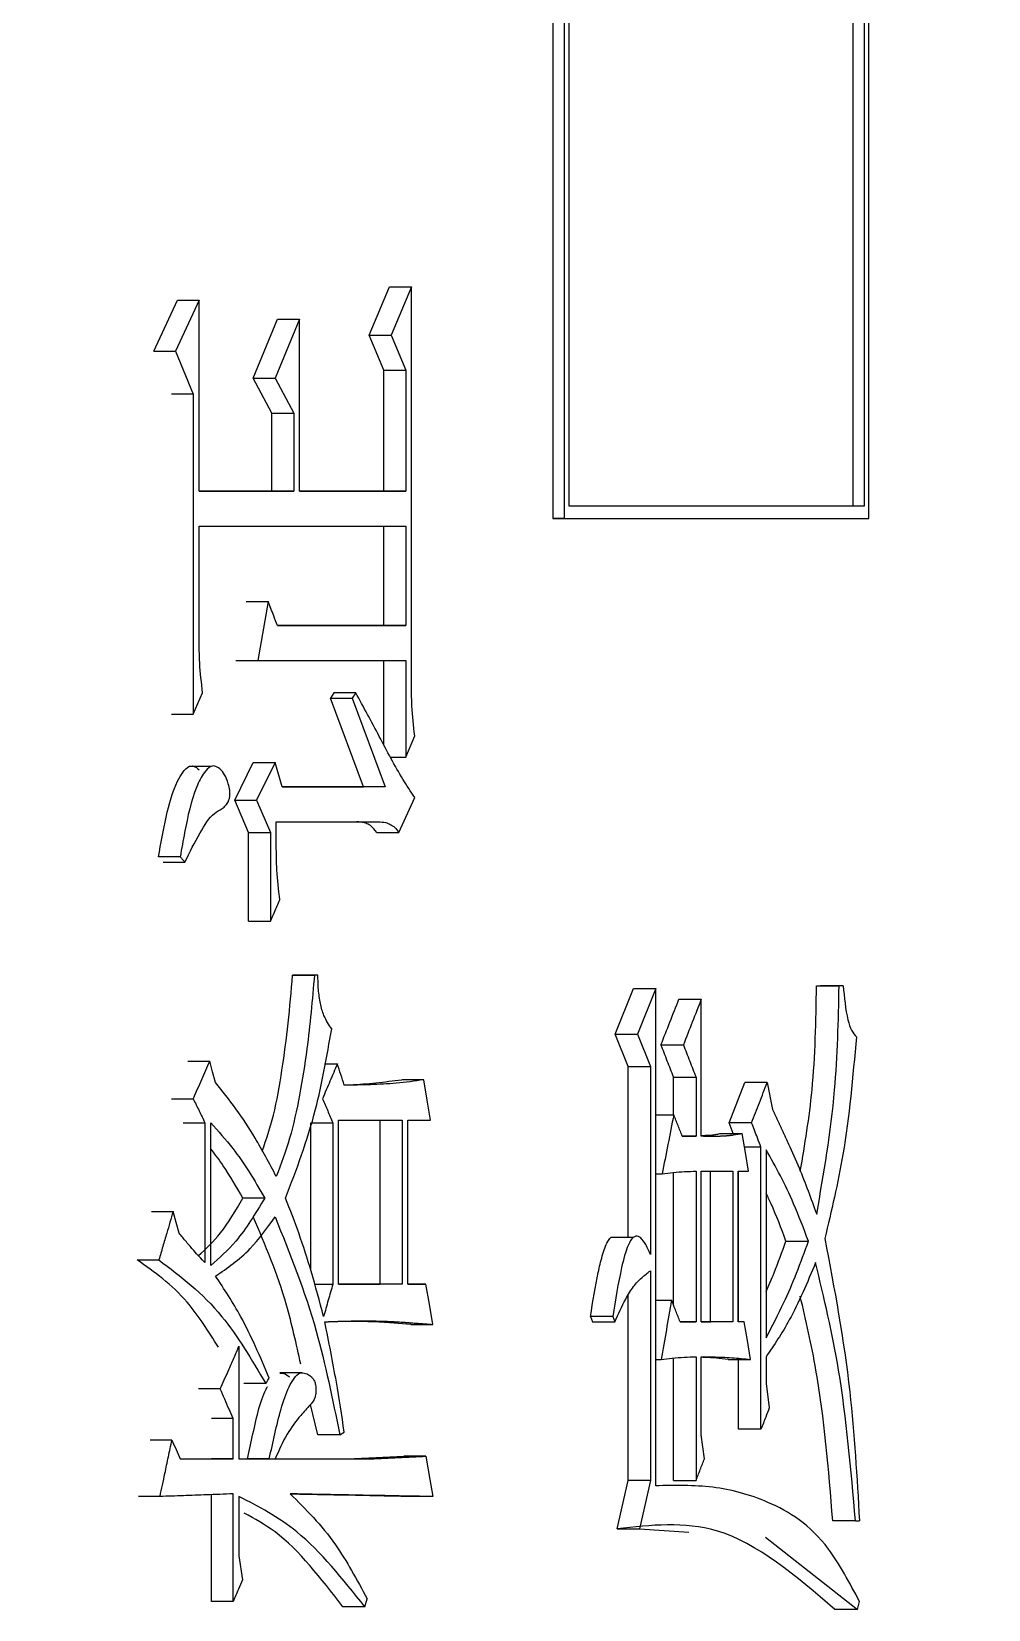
# Model space of a CAD drawing. Header units: millimetres. Extents: x 1852 to 4288, y 681 to 2404.
# Drawn here: x 2969.37 to 2973.22, y 955.82 to 962.17 of the extents above; entities that cross this region are included whole.
import ezdxf

# ---------------------------------------------------------------- set-up
doc = ezdxf.new("R2010")
doc.units = ezdxf.units.MM

msp = doc.modelspace()

# ---------------------------------------------------------------- linework, layer by layer
at = {"color": 7, "linetype": 'Continuous', "lineweight": 25}
for p, q in [((2972.7215, 971.8633), (2972.7213, 960.2593)), ((2972.74, 960.2093), (2972.7402, 971.872)), ((2972.676, 971.8422), (2972.6758, 960.2593)), ((2971.4694, 971.2958), (2971.4693, 960.2093)), ((2971.5143, 971.3146), (2971.5142, 960.2093)), ((2971.5344, 960.2593), (2971.5345, 971.3231)), ((2970.7292, 960.9472), (2970.811, 961.1419)), ((2970.811, 961.1419), (2970.8996, 961.1419)), ((2970.8996, 961.1419), (2970.8177, 960.9472)), ((2970.8996, 959.5517), (2970.8996, 961.1419)), ((2969.8631, 960.8822), (2969.9581, 961.0878)), ((2970.0456, 961.0878), (2969.9505, 960.8822)), ((2970.0456, 960.3197), (2970.0456, 961.0878)), ((2970.2636, 960.7741), (2970.3613, 961.0121)), ((2970.4493, 961.0121), (2970.3515, 960.7741)), ((2970.4493, 960.3197), (2970.4493, 961.0121)), ((2970.7292, 960.9472), (2970.8177, 960.9472)), ((2970.7883, 960.8065), (2970.7292, 960.9472)), ((2970.8177, 960.9472), (2970.8769, 960.8065)), ((2969.8631, 960.8822), (2969.9505, 960.8822)), ((2969.9505, 960.8822), (2970.0218, 960.7092)), ((2970.2636, 960.7741), (2970.3515, 960.7741)), ((2970.3381, 960.6334), (2970.2636, 960.7741)), ((2970.3515, 960.7741), (2970.4261, 960.6334)), ((2970.7883, 960.3198), (2970.7883, 960.8065)), ((2970.8769, 960.8065), (2970.8769, 960.3198)), ((2970.0218, 960.7092), (2969.9344, 960.7092)), ((2970.0218, 960.7092), (2970.0218, 959.4219)), ((2970.3381, 960.6334), (2970.4261, 960.6334)), ((2970.3381, 960.3197), (2970.3381, 960.6334)), ((2970.4261, 960.6334), (2970.4261, 960.3197)), ((2970.4261, 960.3197), (2970.0456, 960.3197)), ((2970.0456, 960.3197), (2970.3381, 960.3197)), ((2970.3381, 960.3197), (2970.4261, 960.3197)), ((2970.8769, 960.3198), (2970.4493, 960.3197)), ((2970.4493, 960.3198), (2970.7883, 960.3198)), ((2970.7883, 960.3198), (2970.8769, 960.3198)), ((2972.7213, 960.2593), (2972.6758, 960.2593)), ((2970.0456, 960.1791), (2970.8769, 960.1791)), ((2970.0456, 959.7248), (2970.0456, 960.1791)), ((2970.7883, 959.7789), (2970.7883, 960.1791)), ((2970.8769, 960.1791), (2970.8768, 959.7789)), ((2971.4693, 960.2093), (2972.6939, 960.2093)), ((2971.5142, 960.2093), (2971.4693, 960.2093)), ((2972.6939, 960.2093), (2972.74, 960.2093)), ((2970.2356, 959.8762), (2970.3234, 959.8762)), ((2970.3234, 959.8762), (2970.2813, 959.6383)), ((2970.8768, 959.7789), (2970.3608, 959.7789)), ((2970.3608, 959.7789), (2970.7883, 959.7789)), ((2970.7883, 959.7789), (2970.8768, 959.7789)), ((2970.1935, 959.6383), (2970.2813, 959.6383)), ((2970.2813, 959.6383), (2970.8768, 959.6383)), ((2970.7883, 959.3006), (2970.7883, 959.6383)), ((2970.8768, 959.6383), (2970.8768, 959.2488)), ((2970.0218, 959.4219), (2970.0598, 959.5084)), ((2970.5875, 959.5085), (2970.5737, 959.4868)), ((2970.5737, 959.4868), (2970.662, 959.4868)), ((2970.7064, 959.1299), (2970.5737, 959.4868)), ((2970.6758, 959.5085), (2970.5875, 959.5085)), ((2970.6758, 959.5085), (2970.662, 959.4868)), ((2970.662, 959.4868), (2970.7948, 959.1299)), ((2969.9344, 959.4219), (2970.0218, 959.4219)), ((2970.8768, 959.2488), (2970.9132, 959.3354)), ((2970.1888, 959.0758), (2970.2636, 959.2272)), ((2970.2636, 959.2272), (2970.3515, 959.2272)), ((2970.3515, 959.2272), (2970.2766, 959.0758)), ((2970.3795, 959.1298), (2970.3515, 959.2272)), ((2970.8168, 959.2488), (2970.8768, 959.2488)), ((2970.0937, 959.2114), (2970.0056, 959.2114)), ((2970.7948, 959.1299), (2970.3795, 959.1298)), ((2970.3795, 959.1298), (2970.7064, 959.1299)), ((2970.7948, 959.1299), (2970.7064, 959.1299)), ((2970.1888, 959.0758), (2970.2766, 959.0758)), ((2970.2449, 958.9459), (2970.1888, 959.0758)), ((2970.2766, 959.0758), (2970.3328, 958.9459)), ((2970.8495, 958.946), (2970.9132, 959.0866)), ((2970.3561, 958.9892), (2970.7674, 958.9892)), ((2970.3561, 958.8919), (2970.3561, 958.9892)), ((2970.679, 958.9892), (2970.7674, 958.9892)), ((2970.2449, 958.9459), (2970.3328, 958.9459)), ((2970.2449, 958.589), (2970.2449, 958.9459)), ((2970.3328, 958.9459), (2970.3328, 958.589)), ((2969.9695, 958.8486), (2969.8822, 958.8486)), ((2969.9011, 958.827), (2969.9886, 958.827)), ((2970.2449, 958.589), (2970.3328, 958.589)), ((2970.4216, 958.3726), (2970.5097, 958.3726)), ((2970.5235, 958.3726), (2970.4354, 958.3726)), ((2970.5235, 958.3726), (2970.5097, 958.3726)), ((2971.7198, 958.1347), (2971.7928, 958.3186)), ((2971.7928, 958.3186), (2971.8827, 958.3186)), ((2971.8827, 958.3186), (2971.8095, 958.1347)), ((2971.8826, 956.3173), (2971.8827, 958.3186)), ((2972.0662, 957.7236), (2972.0662, 958.2753)), ((2972.5299, 958.3294), (2972.6208, 958.3294)), ((2972.6371, 958.3294), (2972.5463, 958.3294)), ((2972.6371, 958.3294), (2972.6208, 958.3294)), ((2971.7198, 958.1347), (2971.8095, 958.1347)), ((2971.7713, 958.0049), (2971.7198, 958.1347)), ((2971.8095, 958.1347), (2971.8612, 958.0049)), ((2971.9039, 958.0914), (2971.9939, 958.0914)), ((2970.0006, 958.0265), (2970.0882, 958.0265)), ((2970.5508, 958.0157), (2970.6021, 958.0157)), ((2971.7713, 958.0049), (2971.8612, 958.0049)), ((2971.7713, 957.316), (2971.7713, 958.0049)), ((2971.8612, 958.0049), (2971.8612, 957.2477)), ((2971.9549, 957.9616), (2972.045, 957.9616)), ((2971.9549, 957.8102), (2971.9549, 957.9616)), ((2972.045, 957.9616), (2972.045, 957.7236)), ((2970.9494, 957.9508), (2970.8608, 957.9508)), ((2972.1783, 957.7777), (2972.2409, 957.94)), ((2972.3314, 957.94), (2972.2409, 957.94)), ((2972.3314, 957.94), (2972.3522, 957.8318)), ((2969.9344, 957.875), (2970.0218, 957.875)), ((2970.0692, 957.7777), (2970.0692, 957.2152)), ((2970.0929, 957.2044), (2970.0929, 957.7777)), ((2970.4954, 957.183), (2970.4955, 957.7777)), ((2970.5836, 957.7777), (2970.5836, 957.1286)), ((2970.6067, 957.1286), (2970.6067, 957.7885)), ((2970.6067, 957.7885), (2970.8632, 957.7885)), ((2970.7746, 957.1286), (2970.7746, 957.7885)), ((2970.8632, 957.7885), (2970.8632, 957.1286)), ((2970.8859, 957.1286), (2970.8859, 957.7885)), ((2970.8859, 957.7885), (2970.9766, 957.7885)), ((2971.8827, 957.8102), (2971.9555, 957.8102)), ((2972.195, 957.7344), (2972.1783, 957.7777)), ((2972.2687, 957.7777), (2972.1783, 957.7777)), ((2972.045, 957.7236), (2971.9896, 957.7236)), ((2971.9896, 957.7236), (2972.045, 957.7236)), ((2972.1406, 957.7344), (2972.2309, 957.7344)), ((2972.3063, 957.6804), (2972.2399, 957.6804)), ((2972.3063, 956.5445), (2972.3063, 957.6804)), ((2972.3272, 957.6695), (2972.3272, 956.9123)), ((2971.9549, 957.0436), (2971.9549, 957.5785)), ((2972.045, 957.583), (2972.045, 956.9772)), ((2972.0662, 956.9772), (2972.0662, 957.583)), ((2972.0662, 957.583), (2972.193, 957.583)), ((2972.1028, 956.9772), (2972.1028, 957.583)), ((2972.193, 957.583), (2972.193, 956.9772)), ((2972.2141, 957.583), (2972.2561, 957.583)), ((2972.2141, 956.9772), (2972.2141, 957.583)), ((2972.2159, 956.9772), (2972.2159, 957.583)), ((2971.8827, 957.5722), (2971.9084, 957.5722)), ((2969.8536, 957.4207), (2969.9409, 957.4207)), ((2971.7922, 957.316), (2971.7016, 957.316)), ((2972.4067, 957.3018), (2972.4974, 957.3018)), ((2969.7964, 957.226), (2969.8837, 957.226)), ((2971.8612, 957.1828), (2971.8612, 956.339)), ((2970.5107, 957.1286), (2970.5836, 957.1286)), ((2970.6067, 957.1286), (2970.7746, 957.1286)), ((2970.8632, 957.1286), (2970.6067, 957.1286)), ((2970.8632, 957.1286), (2970.7746, 957.1286)), ((2970.9585, 957.1286), (2970.8859, 957.1286)), ((2970.8859, 957.1286), (2970.9585, 957.1286)), ((2971.7713, 956.339), (2971.7713, 957.0837)), ((2971.8827, 957.0638), (2971.9469, 957.0638)), ((2970.8969, 956.9664), (2970.8125, 956.9728)), ((2970.8969, 956.9664), (2970.9856, 956.9664)), ((2971.7101, 956.9989), (2971.6204, 956.9989)), ((2971.6204, 956.9989), (2971.6291, 956.9772)), ((2971.6291, 956.9772), (2971.7187, 956.9772)), ((2971.7101, 956.9989), (2971.7187, 956.9772)), ((2972.045, 956.9772), (2971.9811, 956.9772)), ((2971.9811, 956.9772), (2972.045, 956.9772)), ((2972.193, 956.9772), (2972.0662, 956.9772)), ((2972.0662, 956.9772), (2972.1028, 956.9772)), ((2972.193, 956.9772), (2972.1028, 956.9772)), ((2972.2393, 956.9772), (2972.2141, 956.9772)), ((2972.2393, 956.9772), (2972.2141, 956.9772)), ((2970.1204, 956.8798), (2970.1184, 956.8798)), ((2970.2061, 956.8798), (2970.2061, 956.4255)), ((2971.8827, 956.8258), (2971.9041, 956.8258)), ((2971.9549, 956.339), (2971.9549, 956.8317)), ((2972.045, 956.8366), (2972.045, 956.339)), ((2972.0662, 956.5229), (2972.0662, 956.8366)), ((2972.1741, 956.8258), (2972.2644, 956.8258)), ((2972.2159, 956.5445), (2972.2159, 956.8258)), ((2972.3272, 956.8367), (2972.3272, 956.7284)), ((2970.4591, 956.7719), (2970.3705, 956.7719)), ((2970.1307, 956.7068), (2970.0431, 956.7068)), ((2970.314, 956.7283), (2970.2262, 956.7283)), ((2972.3272, 956.7284), (2972.3397, 956.6311)), ((2970.523, 956.5228), (2970.4937, 956.6444)), ((2970.1826, 956.5878), (2970.0949, 956.5878)), ((2970.1826, 956.4255), (2970.1826, 956.5878)), ((2969.9362, 956.5012), (2969.8488, 956.5012)), ((2970.6113, 956.5229), (2970.523, 956.5229)), ((2970.6113, 956.5229), (2970.6297, 956.5337)), ((2972.3063, 956.5445), (2972.2159, 956.5445)), ((2970.9585, 956.4363), (2970.8698, 956.4363)), ((2969.9695, 956.4255), (2970.1826, 956.4255)), ((2969.9695, 956.4255), (2970.0949, 956.4255)), ((2970.1826, 956.4255), (2970.0949, 956.4255)), ((2970.2061, 956.4255), (2970.3281, 956.4255)), ((2970.2061, 956.4255), (2970.2402, 956.4255)), ((2970.3281, 956.4255), (2970.2402, 956.4255)), ((2970.3286, 956.4255), (2970.6424, 956.4255)), ((2970.3514, 956.4255), (2970.7308, 956.4255)), ((2970.6424, 956.4255), (2970.7308, 956.4255)), ((2971.7283, 956.1443), (2971.7713, 956.339)), ((2971.8612, 956.339), (2971.7713, 956.339)), ((2971.8612, 956.339), (2971.8181, 956.1443)), ((2969.8884, 956.2741), (2969.8012, 956.2741)), ((2970.0949, 955.8522), (2970.0949, 956.2816)), ((2970.1826, 955.8522), (2970.1826, 956.2849)), ((2970.2061, 956.274), (2970.2061, 956.0361)), ((2970.9856, 956.2741), (2970.8969, 956.2741)), ((2971.7283, 956.1443), (2971.8181, 956.1443)), ((2971.8181, 956.1443), (2972.0163, 956.131)), ((2972.6861, 956.1768), (2972.5952, 956.1768)), ((2972.6861, 956.1768), (2972.7024, 956.1768)), ((2972.3249, 956.1104), (2972.6942, 955.8198)), ((2970.2061, 956.0361), (2970.2202, 955.9387)), ((2970.7124, 955.8305), (2970.7216, 955.863)), ((2970.1826, 955.8522), (2970.0949, 955.8522)), ((2970.7124, 955.8305), (2970.6241, 955.8305)), ((2972.6942, 955.8198), (2972.6033, 955.8198)), ((2972.6942, 955.8198), (2972.7024, 955.8523))]:
    msp.add_line(p, q, dxfattribs=at)
at = {"color": 7, "linetype": 'Continuous', "lineweight": 25, "flags": 128}
for points in [[(2969.9581, 961.0878), (2970.0018, 961.0878), (2970.0456, 961.0878)], [(2970.3613, 961.0121), (2970.4053, 961.0121), (2970.4493, 961.0121)], [(2970.7883, 960.8065), (2970.8326, 960.8065), (2970.8769, 960.8065)], [(2970.761, 958.946), (2970.7834, 958.946), (2970.8057, 958.946), (2970.8495, 958.946)], [(2971.9761, 958.2753), (2972.0212, 958.2753), (2972.0662, 958.2753)], [(2970.1118, 957.9399), (2970.1, 957.9832), (2970.0882, 958.0265)], [(2970.9766, 957.7885), (2970.963, 957.8696), (2970.9494, 957.9508)], [(2969.9817, 957.7777), (2970.0255, 957.7777), (2970.0692, 957.7777)], [(2970.4955, 957.7777), (2970.5395, 957.7777), (2970.5836, 957.7777)], [(2972.2561, 957.583), (2972.2435, 957.6587), (2972.2309, 957.7344)], [(2970.3094, 957.4748), (2970.2864, 957.4748), (2970.2634, 957.4748), (2970.2215, 957.4748)], [(2969.9648, 957.3342), (2969.9529, 957.3774), (2969.9409, 957.4207)], [(2970.9856, 956.9664), (2970.972, 957.0475), (2970.9585, 957.1286)], [(2972.2644, 956.8258), (2972.2519, 956.9015), (2972.2393, 956.9772)], [(2970.314, 956.7283), (2970.3176, 956.7338), (2970.3228, 956.7419), (2970.3281, 956.75)], [(2972.0789, 956.4256), (2972.0726, 956.4742), (2972.0662, 956.5229)], [(2970.9585, 956.4363), (2970.9663, 956.3893), (2970.9742, 956.3423), (2970.9856, 956.2741)], [(2971.9549, 956.339), (2971.9776, 956.339), (2972.0004, 956.339), (2972.045, 956.339)]]:
    msp.add_lwpolyline(points, dxfattribs=at)
at = {"color": 7, "linetype": 'Continuous', "lineweight": 25}
for points, knots in [([(2902.5937, 956.9353), (2905.1541, 956.9602), (2908.7345, 956.995), (2914.0037, 957.2738), (2918.4681, 957.6091), (2923.7842, 958.1747), (2929.3532, 958.948), (2935.1666, 959.9581), (2941.1379, 961.2141), (2947.2139, 962.7248), (2953.3519, 964.4955), (2959.5171, 966.5297), (2965.6806, 968.8291), (2971.8175, 971.3944), (2977.9056, 974.2247), (2983.9251, 977.3185), (2989.8579, 980.6732), (2995.687, 984.2853), (3001.3967, 988.1509), (3006.9723, 992.265), (3012.3996, 996.6222), (3017.6652, 1001.2164), (3022.7566, 1006.041), (3027.6615, 1011.0886), (3032.3683, 1016.3516), (3036.8661, 1021.8215), (3041.1444, 1027.4898), (3045.193, 1033.347), (3049.0027, 1039.3836), (3052.5644, 1045.5895), (3055.8696, 1051.9541), (3058.9104, 1058.4667), (3061.6795, 1065.1159), (3064.1699, 1071.8903), (3066.3754, 1078.778), (3068.29, 1085.7668), (3069.9086, 1092.8444), (3071.2264, 1099.9981), (3072.2393, 1107.215), (3072.9437, 1114.4822), (3073.3366, 1121.7864), (3073.4155, 1129.1143), (3073.1785, 1136.4523), (3072.6243, 1143.787), (3071.7521, 1151.1047), (3070.5618, 1158.3917), (3069.0537, 1165.6344), (3067.2287, 1172.8189), (3065.0882, 1179.9318), (3062.6344, 1186.9593), (3059.8696, 1193.8879), (3056.7968, 1200.7042), (3053.4197, 1207.3949), (3049.7421, 1213.9467), (3045.7685, 1220.3467), (3041.5035, 1226.5821), (3036.9523, 1232.6401), (3032.1204, 1238.5085), (3027.0132, 1244.1749), (3021.6366, 1249.6274), (3016.1899, 1254.675), (3010.7165, 1259.3272), (3005.2583, 1263.5967), (2999.6334, 1267.6391), (2993.852, 1271.4475), (2987.9245, 1275.0156), (2981.862, 1278.3376), (2975.6762, 1281.4079), (2969.3796, 1284.2214), (2962.9859, 1286.7733), (2956.5108, 1289.0594), (2949.9731, 1291.0756), (2943.3982, 1292.8182), (2936.8253, 1294.283), (2930.3315, 1295.4646), (2924.042, 1296.3616), (2918.5183, 1296.9451), (2913.6354, 1297.3127), (2908.8113, 1297.5524), (2902.837, 1297.6695), (2897.3202, 1297.5592), (2892.051, 1297.2874), (2887.5865, 1296.95), (2882.2705, 1296.385), (2876.7015, 1295.6115), (2870.888, 1294.6016), (2864.9168, 1293.3455), (2858.8407, 1291.8348), (2852.7028, 1290.0641), (2846.5376, 1288.0299), (2840.374, 1285.7305), (2834.2372, 1283.1652), (2828.1491, 1280.3349), (2822.1295, 1277.2411), (2816.1968, 1273.8864), (2810.3677, 1270.2743), (2804.6579, 1266.4087), (2799.0824, 1262.2946), (2793.6551, 1257.9374), (2788.3894, 1253.3432), (2783.2981, 1248.5186), (2778.3932, 1243.471), (2773.6863, 1238.2081), (2769.1885, 1232.7381), (2764.9103, 1227.0699), (2760.8616, 1221.2126), (2757.052, 1215.176), (2753.4902, 1208.9702), (2750.1855, 1202.6054), (2747.1427, 1196.0934), (2744.3808, 1189.442), (2742.0437, 1183.1599), (2740.7652, 1179.0547), (2740.202, 1177.2463)], [0, 0, 0, 0, 0.0102074, 0.014274, 0.021037, 0.0280561, 0.0355867, 0.0434511, 0.0515783, 0.0599113, 0.0684099, 0.0770439, 0.085791, 0.0946336, 0.1035582, 0.112554, 0.1216124, 0.1307262, 0.1398897, 0.1490979, 0.1583469, 0.1676331, 0.1769537, 0.1863062, 0.1956884, 0.2050985, 0.2145348, 0.2239961, 0.233481, 0.2429885, 0.2525178, 0.262068, 0.2716385, 0.2812287, 0.2908382, 0.3004664, 0.3101132, 0.3197782, 0.3294613, 0.3391624, 0.3488814, 0.3586183, 0.3683733, 0.3781464, 0.387938, 0.3977483, 0.4075776, 0.4174265, 0.4272956, 0.4371854, 0.4470968, 0.4570307, 0.4669882, 0.4769704, 0.486979, 0.4970156, 0.5070822, 0.5171812, 0.5273154, 0.5374882, 0.5477037, 0.5569145, 0.5661226, 0.5753266, 0.5845258, 0.5937191, 0.6029052, 0.6120821, 0.6212471, 0.6303962, 0.6395236, 0.6486197, 0.6576679, 0.6666375, 0.6754633, 0.6839789, 0.6919633, 0.6976055, 0.7035012, 0.7112199, 0.7214273, 0.7254939, 0.7322569, 0.739276, 0.7468066, 0.754671, 0.7627982, 0.7711312, 0.7796298, 0.7882638, 0.7970109, 0.8058535, 0.8147781, 0.8237739, 0.8328323, 0.8419461, 0.8511096, 0.8603178, 0.8695668, 0.878853, 0.8881736, 0.8975261, 0.9069083, 0.9163184, 0.9257547, 0.935216, 0.9447009, 0.9542084, 0.9637377, 0.9732879, 0.9828584, 0.9924486, 1, 1, 1, 1]), ([(2972.7213, 960.2593), (2972.6025, 960.2593), (2972.3647, 960.2593), (2971.9702, 960.2593), (2971.6892, 960.2593), (2971.5344, 960.2593)], [0, 0, 0, 0, 0.309921, 0.619841, 1, 1, 1, 1]), ([(2972.6758, 960.2593), (2972.5801, 960.2593), (2972.3885, 960.2593), (2972.0118, 960.2593), (2971.7223, 960.2593), (2971.5344, 960.2593)], [0, 0, 0, 0, 0.259657, 0.519313, 1, 1, 1, 1]), ([(2971.5142, 960.2093), (2971.6407, 960.2093), (2971.8937, 960.2093), (2972.3041, 960.2093), (2972.5815, 960.2093), (2972.74, 960.2093)], [0, 0, 0, 0, 0.300081, 0.600162, 1, 1, 1, 1]), ([(2970.3608, 959.7789), (2970.3558, 959.7919), (2970.3471, 959.8146), (2970.3347, 959.847), (2970.3272, 959.8665), (2970.3234, 959.8762)], [0, 0, 0, 0, 0.400149, 0.700074, 1, 1, 1, 1]), ([(2970.0598, 959.5084), (2970.0551, 959.5482), (2970.0466, 959.6193), (2970.0459, 959.6925), (2970.0456, 959.7248)], [0, 0, 0, 0, 0.558835, 1, 1, 1, 1]), ([(2970.9132, 959.3354), (2970.9087, 959.3751), (2970.9006, 959.4463), (2970.8999, 959.5194), (2970.8996, 959.5517)], [0, 0, 0, 0, 0.558835, 1, 1, 1, 1]), ([(2970.9132, 959.0866), (2970.8972, 959.1106), (2970.8472, 959.1857), (2970.7708, 959.3338), (2970.7075, 959.4502), (2970.6758, 959.5085)], [0, 0, 0, 0, 0.190523, 0.595111, 1, 1, 1, 1]), ([(2969.8822, 958.8486), (2969.8917, 958.902), (2969.9108, 959.0094), (2969.9434, 959.1292), (2969.9793, 959.1898), (2970.0015, 959.2127), (2970.0253, 959.2155), (2970.0384, 959.2043), (2970.0457, 959.198)], [0, 0, 0, 0, 0.315119, 0.632838, 0.736213, 0.840182, 0.910106, 1, 1, 1, 1]), ([(2969.9886, 958.827), (2970.0083, 958.8668), (2970.0444, 958.9398), (2970.0946, 959.0197), (2970.1332, 959.0382), (2970.1524, 959.0534), (2970.1624, 959.0679), (2970.1679, 959.0827), (2970.17, 959.0982), (2970.1687, 959.1192), (2970.1623, 959.1481), (2970.1492, 959.1802), (2970.1297, 959.2033), (2970.1096, 959.2159), (2970.0874, 959.2112), (2970.0612, 959.1835), (2970.0199, 959.1023), (2969.9924, 958.9784), (2969.9753, 958.8813), (2969.9695, 958.8486)], [0, 0, 0, 0, 0.149443, 0.274042, 0.333076, 0.362754, 0.385188, 0.398021, 0.410985, 0.42602, 0.45239, 0.493257, 0.533496, 0.57286, 0.60517, 0.651682, 0.729284, 0.908686, 1, 1, 1, 1]), ([(2970.761, 958.946), (2970.7525, 958.9565), (2970.7384, 958.9738), (2970.7164, 958.9836), (2970.6978, 958.9883), (2970.6853, 958.9889), (2970.679, 958.9892)], [0, 0, 0, 0, 0.3429, 0.5628483, 0.7813893, 1, 1, 1, 1]), ([(2970.7674, 958.9892), (2970.7771, 958.9887), (2970.7931, 958.9877), (2970.815, 958.9794), (2970.8333, 958.9676), (2970.8441, 958.9532), (2970.8495, 958.946)], [0, 0, 0, 0, 0.337489, 0.556536, 0.776867, 1, 1, 1, 1]), ([(2969.9695, 958.8486), (2969.9727, 958.845), (2969.9791, 958.8378), (2969.9854, 958.8306), (2969.9886, 958.827)], [0, 0, 0, 0, 0.5, 1, 1, 1, 1]), ([(2970.3702, 958.6755), (2970.3655, 958.7153), (2970.3572, 958.7864), (2970.3565, 958.8596), (2970.3561, 958.8919)], [0, 0, 0, 0, 0.558839, 1, 1, 1, 1]), ([(2970.3328, 958.589), (2970.3381, 958.6013), (2970.347, 958.6219), (2970.3595, 958.6508), (2970.3666, 958.6673), (2970.3702, 958.6755)], [0, 0, 0, 0, 0.42835, 0.71417, 1, 1, 1, 1]), ([(2970.3, 957.6642), (2970.316, 957.7112), (2970.3501, 957.8113), (2970.3801, 957.99), (2970.4054, 958.1785), (2970.4162, 958.3079), (2970.4216, 958.3726)], [0, 0, 0, 0, 0.22676, 0.482834, 0.740928, 1, 1, 1, 1]), ([(2970.5097, 958.3726), (2970.5009, 958.2728), (2970.4864, 958.1086), (2970.4514, 957.8893), (2970.4129, 957.7123), (2970.3749, 957.6114), (2970.3561, 957.5614)], [0, 0, 0, 0, 0.3440816, 0.5653831, 0.7845838, 1, 1, 1, 1]), ([(2970.4354, 958.3726), (2970.4339, 958.3726), (2970.4313, 958.3726), (2970.4277, 958.3726), (2970.4246, 958.3726), (2970.4226, 958.3726), (2970.4216, 958.3726)], [0, 0, 0, 0, 0.34, 0.56, 0.78, 1, 1, 1, 1]), ([(2970.579, 958.1563), (2970.5678, 958.1725), (2970.5491, 958.1996), (2970.5327, 958.258), (2970.5246, 958.3139), (2970.5239, 958.353), (2970.5235, 958.3726)], [0, 0, 0, 0, 0.328373, 0.548346, 0.773134, 1, 1, 1, 1]), ([(2971.9039, 958.0914), (2971.9159, 958.1221), (2971.9401, 958.1834), (2971.9641, 958.2447), (2971.9761, 958.2753)], [0, 0, 0, 0, 0.499999, 1, 1, 1, 1]), ([(2972.0662, 958.2753), (2972.0542, 958.2447), (2972.0301, 958.1834), (2972.006, 958.1221), (2971.9939, 958.0914)], [0, 0, 0, 0, 0.5, 1, 1, 1, 1]), ([(2972.4646, 957.5829), (2972.4828, 957.6907), (2972.523, 957.9298), (2972.5275, 958.1877), (2972.5299, 958.3294)], [0, 0, 0, 0, 0.450697, 1, 1, 1, 1]), ([(2972.5299, 958.3294), (2972.533, 958.3294), (2972.5384, 958.3294), (2972.5439, 958.3294), (2972.5463, 958.3294)], [0, 0, 0, 0, 0.56, 1, 1, 1, 1]), ([(2972.5304, 957.41), (2972.559, 957.5743), (2972.6105, 957.8695), (2972.6176, 958.1881), (2972.6208, 958.3294)], [0, 0, 0, 0, 0.55643, 1, 1, 1, 1]), ([(2972.6371, 958.3294), (2972.6415, 958.2818), (2972.6476, 958.2161), (2972.6696, 958.147), (2972.6834, 958.1315), (2972.6902, 958.1239)], [0, 0, 0, 0, 0.571287, 0.789427, 1, 1, 1, 1]), ([(2970.3934, 957.4748), (2970.4373, 957.5898), (2970.5163, 957.7969), (2970.5597, 958.0456), (2970.579, 958.1563)], [0, 0, 0, 0, 0.554843, 1, 1, 1, 1]), ([(2971.9549, 957.9616), (2971.9464, 957.9832), (2971.9294, 958.0265), (2971.9124, 958.0698), (2971.9039, 958.0914)], [0, 0, 0, 0, 0.5000001, 1, 1, 1, 1]), ([(2971.9939, 958.0914), (2972.0024, 958.0698), (2972.0195, 958.0265), (2972.0365, 957.9832), (2972.045, 957.9616)], [0, 0, 0, 0, 0.500001, 1, 1, 1, 1]), ([(2972.6902, 958.1239), (2972.6758, 957.9627), (2972.6502, 957.6768), (2972.5897, 957.4232), (2972.5633, 957.3126)], [0, 0, 0, 0, 0.563683, 1, 1, 1, 1]), ([(2970.0882, 958.0265), (2970.0771, 958.0012), (2970.055, 957.9507), (2970.0329, 957.9003), (2970.0218, 957.875)], [0, 0, 0, 0, 0.499999, 1, 1, 1, 1]), ([(2970.6021, 958.0157), (2970.5921, 957.9922), (2970.5721, 957.9454), (2970.5521, 957.8985), (2970.5421, 957.875)], [0, 0, 0, 0, 0.499999, 1, 1, 1, 1]), ([(2970.6298, 957.9291), (2970.6251, 957.9435), (2970.6159, 957.9724), (2970.6067, 958.0012), (2970.6021, 958.0157)], [0, 0, 0, 0, 0.499999, 1, 1, 1, 1]), ([(2970.3561, 957.5614), (2970.3284, 957.6145), (2970.2773, 957.7125), (2970.1944, 957.8359), (2970.1394, 957.9052), (2970.1118, 957.9399)], [0, 0, 0, 0, 0.370244, 0.684379, 1, 1, 1, 1]), ([(2970.6292, 957.9308), (2970.6372, 957.9309), (2970.6801, 957.9315), (2970.7574, 957.9389), (2970.8263, 957.9468), (2970.8608, 957.9508)], [0, 0, 0, 0, 0.102506, 0.551171, 1, 1, 1, 1]), ([(2970.9494, 957.9508), (2970.9127, 957.9457), (2970.8415, 957.9359), (2970.7349, 957.9306), (2970.6648, 957.9296), (2970.6298, 957.9291)], [0, 0, 0, 0, 0.347124, 0.673492, 1, 1, 1, 1]), ([(2972.2687, 957.7777), (2972.2791, 957.8048), (2972.3001, 957.8588), (2972.3209, 957.9129), (2972.3314, 957.94)], [0, 0, 0, 0, 0.499999, 1, 1, 1, 1]), ([(2970.0218, 957.875), (2970.0297, 957.8588), (2970.0455, 957.8264), (2970.0613, 957.7939), (2970.0692, 957.7777)], [0, 0, 0, 0, 0.499999, 1, 1, 1, 1]), ([(2970.5421, 957.875), (2970.549, 957.8588), (2970.5629, 957.8264), (2970.5767, 957.7939), (2970.5836, 957.7777)], [0, 0, 0, 0, 0.499998, 1, 1, 1, 1]), ([(2972.3522, 957.8318), (2972.3541, 957.828), (2972.3568, 957.8222), (2972.3605, 957.8146), (2972.3632, 957.8088), (2972.366, 957.8031), (2972.3687, 957.7973), (2972.3714, 957.7916), (2972.3742, 957.7858), (2972.3769, 957.78), (2972.3796, 957.7743), (2972.3824, 957.7685), (2972.386, 957.7608), (2972.3896, 957.753), (2972.3933, 957.7453), (2972.396, 957.7395), (2972.3987, 957.7336), (2972.4014, 957.7278), (2972.4041, 957.722), (2972.4095, 957.7102), (2972.4282, 957.6689), (2972.4716, 957.5715), (2972.5073, 957.4733), (2972.5304, 957.41)], [0, 0, 0, 0, 0.028965, 0.043448, 0.057931, 0.072414, 0.086896, 0.101379, 0.115862, 0.130344, 0.144827, 0.15931, 0.173793, 0.202758, 0.217241, 0.231723, 0.246206, 0.260689, 0.275172, 0.289654, 0.347586, 0.579334, 1, 1, 1, 1]), ([(2970.0929, 957.7777), (2970.1226, 957.7443), (2970.1758, 957.6845), (2970.248, 957.5824), (2970.2889, 957.5108), (2970.3094, 957.4748)], [0, 0, 0, 0, 0.385333, 0.691671, 1, 1, 1, 1]), ([(2971.9555, 957.8102), (2971.9476, 957.7705), (2971.932, 957.6912), (2971.9163, 957.6118), (2971.9084, 957.5722)], [0, 0, 0, 0, 0.499999, 1, 1, 1, 1]), ([(2971.9896, 957.7236), (2971.9839, 957.738), (2971.9726, 957.7669), (2971.9612, 957.7957), (2971.9555, 957.8102)], [0, 0, 0, 0, 0.500001, 1, 1, 1, 1]), ([(2972.3063, 957.6804), (2972.3015, 957.6928), (2972.2928, 957.7153), (2972.2803, 957.7478), (2972.2725, 957.7677), (2972.2687, 957.7777)], [0, 0, 0, 0, 0.384576, 0.692287, 1, 1, 1, 1]), ([(2972.2309, 957.7344), (2972.2189, 957.732), (2972.204, 957.729), (2972.1874, 957.7269), (2972.1814, 957.7262), (2972.1769, 957.7258), (2972.1724, 957.7253), (2972.1679, 957.725), (2972.1618, 957.7245), (2972.1558, 957.7241), (2972.1498, 957.7238), (2972.1452, 957.7236), (2972.1407, 957.7234), (2972.1362, 957.7233), (2972.1316, 957.7232), (2972.1256, 957.7231), (2972.1196, 957.723), (2972.1135, 957.723), (2972.109, 957.723), (2972.1044, 957.723), (2972.0999, 957.7231), (2972.0954, 957.7231), (2972.0908, 957.7232), (2972.087, 957.7232), (2972.0832, 957.7233), (2972.0802, 957.7234), (2972.0772, 957.7234), (2972.0749, 957.7235), (2972.0726, 957.7235), (2972.0697, 957.7236), (2972.0676, 957.7236), (2972.0662, 957.7236)], [0, 0, 0, 0, 0.2197284, 0.2746588, 0.3021238, 0.3295888, 0.3570537, 0.3845187, 0.4119837, 0.4669139, 0.4943788, 0.5218438, 0.5493087, 0.5767736, 0.6042386, 0.6317035, 0.6866335, 0.7140984, 0.7415633, 0.7690282, 0.7964931, 0.8239581, 0.851423, 0.8788879, 0.8926203, 0.9200852, 0.9338177, 0.9475502, 0.9612826, 0.9750151, 1, 1, 1, 1]), ([(2972.0989, 957.7275), (2972.0985, 957.7274), (2972.0975, 957.7274), (2972.0843, 957.7263), (2972.0729, 957.7259), (2972.0662, 957.7257)], [0, 0, 0, 0, 0.206332, 0.536198, 1, 1, 1, 1]), ([(2972.0986, 957.7275), (2972.1007, 957.7277), (2972.104, 957.728), (2972.1126, 957.729), (2972.1246, 957.731), (2972.1352, 957.7333), (2972.1406, 957.7344)], [0, 0, 0, 0, 0.142884, 0.237961, 0.618302, 1, 1, 1, 1]), ([(2970.2215, 957.4748), (2970.1959, 957.52), (2970.1552, 957.5919), (2970.1098, 957.6509), (2970.0929, 957.6728)], [0, 0, 0, 0, 0.628454, 1, 1, 1, 1]), ([(2972.4974, 957.3018), (2972.4779, 957.3529), (2972.4425, 957.446), (2972.3848, 957.567), (2972.3464, 957.6353), (2972.3272, 957.6695)], [0, 0, 0, 0, 0.378477, 0.688442, 1, 1, 1, 1]), ([(2971.9084, 957.5722), (2971.9234, 957.5745), (2971.9537, 957.5791), (2971.9992, 957.582), (2972.0297, 957.5827), (2972.045, 957.583)], [0, 0, 0, 0, 0.328217, 0.664033, 1, 1, 1, 1]), ([(2970.0431, 957.2434), (2970.0734, 957.2714), (2970.1382, 957.3313), (2970.1926, 957.425), (2970.2215, 957.4748)], [0, 0, 0, 0, 0.467546, 1, 1, 1, 1]), ([(2970.3094, 957.4748), (2970.272, 957.413), (2970.2056, 957.3032), (2970.1271, 957.2344), (2970.0929, 957.2044)], [0, 0, 0, 0, 0.563444, 1, 1, 1, 1]), ([(2970.5467, 956.9988), (2970.5303, 957.0599), (2970.4997, 957.1738), (2970.4486, 957.333), (2970.4118, 957.4275), (2970.3934, 957.4748)], [0, 0, 0, 0, 0.365229, 0.681783, 1, 1, 1, 1]), ([(2972.4067, 957.3018), (2972.3876, 957.3536), (2972.3625, 957.4212), (2972.3339, 957.4805), (2972.3272, 957.4944)], [0, 0, 0, 0, 0.766507, 1, 1, 1, 1]), ([(2969.9409, 957.4207), (2969.9325, 957.3919), (2969.9187, 957.345), (2969.8996, 957.2801), (2969.889, 957.244), (2969.8837, 957.226)], [0, 0, 0, 0, 0.4440621, 0.722031, 1, 1, 1, 1]), ([(2970.1118, 957.1611), (2970.1593, 957.1934), (2970.2445, 957.2513), (2970.3186, 957.3537), (2970.3514, 957.3991)], [0, 0, 0, 0, 0.556662, 1, 1, 1, 1]), ([(2970.4546, 956.8067), (2970.4368, 956.8877), (2970.3888, 957.1061), (2970.3119, 957.286), (2970.2635, 957.3991)], [0, 0, 0, 0, 0.371286, 1, 1, 1, 1]), ([(2970.3514, 957.3991), (2970.411, 957.2513), (2970.5182, 956.9853), (2970.5826, 956.6652), (2970.6113, 956.5229)], [0, 0, 0, 0, 0.555385, 1, 1, 1, 1]), ([(2970.0692, 957.2152), (2970.0542, 957.2311), (2970.029, 957.2578), (2969.9944, 957.2983), (2969.9746, 957.3222), (2969.9648, 957.3342)], [0, 0, 0, 0, 0.425102, 0.712508, 1, 1, 1, 1]), ([(2971.8612, 957.2477), (2971.8544, 957.2635), (2971.841, 957.2947), (2971.8167, 957.3249), (2971.7907, 957.3207), (2971.765, 957.2761), (2971.737, 957.1664), (2971.7208, 957.0655), (2971.7101, 956.9989)], [0, 0, 0, 0, 0.119334, 0.235111, 0.326467, 0.420991, 0.617683, 1, 1, 1, 1]), ([(2971.6204, 956.9989), (2971.6298, 957.059), (2971.6429, 957.143), (2971.667, 957.2424), (2971.6833, 957.2946), (2971.6976, 957.311), (2971.7019, 957.3159)], [0, 0, 0, 0, 0.508152, 0.710253, 0.913976, 1, 1, 1, 1]), ([(2972.3272, 956.9123), (2972.3512, 956.9589), (2972.3938, 957.0415), (2972.4506, 957.172), (2972.4818, 957.2584), (2972.4974, 957.3018)], [0, 0, 0, 0, 0.391375, 0.694883, 1, 1, 1, 1]), ([(2972.3272, 957.0997), (2972.338, 957.124), (2972.3663, 957.1876), (2972.3913, 957.2581), (2972.4067, 957.3018)], [0, 0, 0, 0, 0.3817754, 1, 1, 1, 1]), ([(2972.5633, 957.3126), (2972.6015, 957.1099), (2972.6699, 956.7461), (2972.6924, 956.3515), (2972.7024, 956.1768)], [0, 0, 0, 0, 0.557128, 1, 1, 1, 1]), ([(2970.1234, 956.8755), (2970.0826, 956.9398), (2969.9844, 957.0945), (2969.8657, 957.1775), (2969.7964, 957.2259)], [0, 0, 0, 0, 0.415618, 1, 1, 1, 1]), ([(2969.8837, 957.2259), (2969.9713, 957.16), (2970.1289, 957.0413), (2970.2571, 956.8246), (2970.314, 956.7283)], [0, 0, 0, 0, 0.555743, 1, 1, 1, 1]), ([(2972.5262, 957.2152), (2972.4923, 957.1345), (2972.4319, 956.9913), (2972.359, 956.8837), (2972.3272, 956.8367)], [0, 0, 0, 0, 0.56329, 1, 1, 1, 1]), ([(2972.6861, 956.1768), (2972.6684, 956.3831), (2972.6369, 956.749), (2972.5599, 957.0736), (2972.5262, 957.2152)], [0, 0, 0, 0, 0.563872, 1, 1, 1, 1]), ([(2970.3281, 956.75), (2970.2914, 956.836), (2970.2264, 956.9887), (2970.1466, 957.1087), (2970.1118, 957.1611)], [0, 0, 0, 0, 0.56336, 1, 1, 1, 1]), ([(2971.7187, 956.9772), (2971.7328, 957.0086), (2971.7559, 957.0599), (2971.7919, 957.1213), (2971.8263, 957.1553), (2971.8496, 957.1736), (2971.8612, 957.1828)], [0, 0, 0, 0, 0.3455083, 0.5661755, 0.7836827, 1, 1, 1, 1]), ([(2970.5836, 957.1286), (2970.5775, 957.107), (2970.5652, 957.0637), (2970.5528, 957.0205), (2970.5467, 956.9988)], [0, 0, 0, 0, 0.499999, 1, 1, 1, 1]), ([(2972.5952, 956.1768), (2972.5782, 956.3838), (2972.5523, 956.7009), (2972.4869, 956.9824), (2972.4643, 957.0802)], [0, 0, 0, 0, 0.652752, 1, 1, 1, 1]), ([(2971.9469, 957.0638), (2971.9398, 957.0241), (2971.9255, 956.9448), (2971.9112, 956.8655), (2971.9041, 956.8258)], [0, 0, 0, 0, 0.499999, 1, 1, 1, 1]), ([(2971.9811, 956.9772), (2971.9754, 956.9917), (2971.964, 957.0205), (2971.9526, 957.0493), (2971.9469, 957.0638)], [0, 0, 0, 0, 0.500001, 1, 1, 1, 1]), ([(2970.5513, 956.9772), (2970.5533, 956.9773), (2970.5563, 956.9774), (2970.5603, 956.9775), (2970.5633, 956.9776), (2970.5663, 956.9777), (2970.5693, 956.9778), (2970.5733, 956.978), (2970.5773, 956.9781), (2970.5813, 956.9783), (2970.5843, 956.9784), (2970.5873, 956.9785), (2970.5903, 956.9786), (2970.5943, 956.9787), (2970.5983, 956.9788), (2970.6023, 956.979), (2970.6053, 956.9791), (2970.6083, 956.9792), (2970.6113, 956.9793), (2970.6143, 956.9793), (2970.6173, 956.9794), (2970.6213, 956.9796), (2970.6253, 956.9797), (2970.6292, 956.9798), (2970.6332, 956.9799), (2970.6382, 956.98), (2970.6442, 956.9802), (2970.6502, 956.9803), (2970.6562, 956.9804), (2970.6641, 956.9806), (2970.6721, 956.9807), (2970.68, 956.9808), (2970.686, 956.9809), (2970.692, 956.981), (2970.6979, 956.981), (2970.7039, 956.981), (2970.7118, 956.9811), (2970.7198, 956.9811), (2970.7277, 956.981), (2970.7337, 956.981), (2970.7396, 956.9809), (2970.7456, 956.9808), (2970.7515, 956.9807), (2970.7595, 956.9805), (2970.7674, 956.9803), (2970.7753, 956.9801), (2970.7812, 956.9799), (2970.7872, 956.9797), (2970.7931, 956.9795), (2970.799, 956.9792), (2970.8069, 956.9789), (2970.8148, 956.9785), (2970.8227, 956.9781), (2970.8287, 956.9778), (2970.8346, 956.9775), (2970.8405, 956.9771), (2970.8464, 956.9768), (2970.8543, 956.9763), (2970.8622, 956.9758), (2970.8701, 956.9753), (2970.876, 956.9749), (2970.8819, 956.9745), (2970.8878, 956.9741), (2970.8937, 956.9737), (2970.8996, 956.9732), (2970.9074, 956.9726), (2970.9153, 956.972), (2970.9231, 956.9714), (2970.929, 956.971), (2970.9349, 956.9705), (2970.9408, 956.97), (2970.9486, 956.9694), (2970.9565, 956.9688), (2970.9643, 956.9681), (2970.9702, 956.9677), (2970.9773, 956.9671), (2970.9824, 956.9667), (2970.9856, 956.9664)], [0, 0, 0, 0, 0.0136751, 0.0205126, 0.0273502, 0.0341877, 0.0410253, 0.0478628, 0.0615379, 0.0683754, 0.075213, 0.0820505, 0.0888881, 0.0957256, 0.1094007, 0.1162382, 0.1230758, 0.1299133, 0.1367509, 0.1435884, 0.150426, 0.1572635, 0.1709386, 0.1777761, 0.1846137, 0.1982888, 0.2119638, 0.2256389, 0.239314, 0.2529891, 0.2803393, 0.2940144, 0.3076894, 0.3213645, 0.3350396, 0.3487147, 0.3623898, 0.38974, 0.4034151, 0.4170902, 0.4307653, 0.4444403, 0.4581154, 0.4717905, 0.4991407, 0.5128158, 0.5264909, 0.540166, 0.5538411, 0.5675162, 0.5811912, 0.6085414, 0.6222165, 0.6358916, 0.6495667, 0.6632418, 0.6769169, 0.6905919, 0.7179421, 0.7316172, 0.7452923, 0.7589674, 0.7726425, 0.7863176, 0.7999926, 0.8136677, 0.8410179, 0.854693, 0.8683681, 0.8820432, 0.8957182, 0.9093933, 0.9367435, 0.9504186, 0.9640937, 0.9777687, 1, 1, 1, 1]), ([(2970.6297, 956.5337), (2970.6195, 956.6009), (2970.6028, 956.7096), (2970.5757, 956.8568), (2970.5594, 956.937), (2970.5513, 956.9772)], [0, 0, 0, 0, 0.447142, 0.723428, 1, 1, 1, 1]), ([(2970.6155, 956.9794), (2970.6432, 956.9798), (2970.6833, 956.9804), (2970.7605, 956.9779), (2970.7959, 956.976), (2970.8096, 956.9751), (2970.8145, 956.9747), (2970.8138, 956.9748), (2970.8137, 956.9748)], [0, 0, 0, 0, 0.525395, 0.761068, 0.896543, 0.966679, 0.996284, 1, 1, 1, 1]), ([(2970.1307, 956.7068), (2970.1416, 956.7317), (2970.1596, 956.773), (2970.1848, 956.8307), (2970.199, 956.8635), (2970.2061, 956.8798)], [0, 0, 0, 0, 0.432645, 0.716322, 1, 1, 1, 1]), ([(2971.9041, 956.8258), (2971.9191, 956.8278), (2971.9501, 956.8319), (2971.9971, 956.8352), (2972.029, 956.8361), (2972.045, 956.8366)], [0, 0, 0, 0, 0.317979, 0.65893, 1, 1, 1, 1]), ([(2972.0662, 956.8366), (2972.0821, 956.8365), (2972.1233, 956.8361), (2972.1895, 956.8333), (2972.2395, 956.8283), (2972.2644, 956.8258)], [0, 0, 0, 0, 0.2395488, 0.6196988, 1, 1, 1, 1]), ([(2972.1741, 956.8258), (2972.1426, 956.8291), (2972.1067, 956.8329), (2972.0706, 956.8342), (2972.0662, 956.8344)], [0, 0, 0, 0, 0.877899, 1, 1, 1, 1]), ([(2970.3281, 956.4255), (2970.3353, 956.4592), (2970.3572, 956.5606), (2970.3869, 956.6785), (2970.4268, 956.7515), (2970.4502, 956.7743), (2970.4748, 956.7706), (2970.4934, 956.7613), (2970.506, 956.7464), (2970.5124, 956.7319), (2970.5157, 956.7146), (2970.5162, 956.696), (2970.5138, 956.6785), (2970.5062, 956.6583), (2970.4853, 956.6342), (2970.4477, 956.5941), (2970.3972, 956.5287), (2970.3669, 956.4603), (2970.3514, 956.4255)], [0, 0, 0, 0, 0.104454, 0.314535, 0.36541, 0.416687, 0.46169, 0.509284, 0.529555, 0.546771, 0.564035, 0.580952, 0.598427, 0.614259, 0.652193, 0.737824, 0.866635, 1, 1, 1, 1]), ([(2970.3705, 956.7701), (2970.3758, 956.7704), (2970.3891, 956.7713), (2970.4016, 956.7618), (2970.4093, 956.756)], [0, 0, 0, 0, 0.395285, 1, 1, 1, 1]), ([(2970.1826, 956.5878), (2970.1771, 956.6003), (2970.1658, 956.6263), (2970.1485, 956.666), (2970.1366, 956.6932), (2970.1307, 956.7068)], [0, 0, 0, 0, 0.314654, 0.657326, 1, 1, 1, 1]), ([(2970.2402, 956.4255), (2970.2476, 956.459), (2970.2697, 956.5596), (2970.2927, 956.6677), (2970.3201, 956.7155), (2970.3203, 956.7158)], [0, 0, 0, 0, 0.330798, 0.996109, 1, 1, 1, 1]), ([(2972.3397, 956.6311), (2972.3349, 956.6187), (2972.327, 956.5981), (2972.3159, 956.5693), (2972.3095, 956.5528), (2972.3063, 956.5445)], [0, 0, 0, 0, 0.428361, 0.714181, 1, 1, 1, 1]), ([(2969.8884, 956.2741), (2969.8949, 956.305), (2969.9062, 956.3583), (2969.9221, 956.434), (2969.9315, 956.4788), (2969.9362, 956.5012)], [0, 0, 0, 0, 0.4083, 0.70415, 1, 1, 1, 1]), ([(2969.9362, 956.5012), (2969.9417, 956.4886), (2969.9528, 956.4634), (2969.964, 956.4381), (2969.9695, 956.4255)], [0, 0, 0, 0, 0.500001, 1, 1, 1, 1]), ([(2970.6424, 956.4255), (2970.6678, 956.4267), (2970.7186, 956.4291), (2970.7944, 956.4327), (2970.8446, 956.4351), (2970.8698, 956.4363)], [0, 0, 0, 0, 0.333311, 0.666655, 1, 1, 1, 1]), ([(2970.7308, 956.4255), (2970.7324, 956.4256), (2970.7355, 956.4257), (2970.7403, 956.426), (2970.7443, 956.4262), (2970.7482, 956.4263), (2970.7514, 956.4265), (2970.7546, 956.4266), (2970.7578, 956.4268), (2970.7617, 956.427), (2970.7657, 956.4272), (2970.7697, 956.4274), (2970.7728, 956.4275), (2970.7768, 956.4277), (2970.7808, 956.4279), (2970.7855, 956.4281), (2970.7903, 956.4283), (2970.7942, 956.4285), (2970.7982, 956.4287), (2970.8021, 956.4289), (2970.8085, 956.4292), (2970.814, 956.4295), (2970.8195, 956.4297), (2970.8235, 956.4299), (2970.8298, 956.4302), (2970.8361, 956.4305), (2970.8424, 956.4308), (2970.8472, 956.431), (2970.8511, 956.4312), (2970.8551, 956.4314), (2970.859, 956.4316), (2970.8653, 956.4319), (2970.8708, 956.4322), (2970.8764, 956.4324), (2970.8795, 956.4326), (2970.8835, 956.4328), (2970.8866, 956.4329), (2970.8905, 956.4331), (2970.8937, 956.4333), (2970.8976, 956.4334), (2970.9008, 956.4336), (2970.9047, 956.4338), (2970.9079, 956.4339), (2970.9118, 956.4341), (2970.9149, 956.4343), (2970.9189, 956.4345), (2970.922, 956.4346), (2970.9259, 956.4348), (2970.9291, 956.4349), (2970.933, 956.4351), (2970.9362, 956.4353), (2970.9401, 956.4355), (2970.9432, 956.4356), (2970.9472, 956.4358), (2970.9503, 956.436), (2970.9543, 956.4361), (2970.9568, 956.4363), (2970.9585, 956.4363)], [0, 0, 0, 0, 0.020805, 0.04161, 0.062415, 0.072817, 0.093622, 0.104024, 0.114427, 0.135232, 0.156036, 0.166439, 0.187244, 0.197646, 0.218451, 0.239256, 0.260061, 0.280866, 0.291268, 0.312073, 0.332878, 0.374488, 0.38489, 0.405695, 0.4265, 0.468109, 0.488914, 0.509719, 0.530524, 0.540926, 0.561731, 0.582536, 0.624146, 0.634548, 0.655353, 0.665756, 0.686561, 0.696963, 0.717768, 0.72817, 0.748975, 0.759378, 0.780182, 0.790585, 0.81139, 0.821792, 0.842597, 0.852999, 0.873804, 0.884207, 0.905012, 0.915414, 0.936219, 0.946621, 0.967426, 0.977829, 1, 1, 1, 1]), ([(2972.045, 956.339), (2972.0506, 956.3534), (2972.062, 956.3823), (2972.0733, 956.4111), (2972.0789, 956.4256)], [0, 0, 0, 0, 0.499999, 1, 1, 1, 1]), ([(2972.7024, 955.8523), (2972.6623, 955.9278), (2972.5554, 956.1292), (2972.3467, 956.2592), (2972.1123, 956.3223), (2971.9595, 956.319), (2971.8826, 956.3173)], [0, 0, 0, 0, 0.180534, 0.481185, 0.738841, 1, 1, 1, 1]), ([(2970.1826, 956.2849), (2970.147, 956.2836), (2970.0804, 956.2811), (2969.9823, 956.2775), (2969.9197, 956.2752), (2969.8884, 956.2741)], [0, 0, 0, 0, 0.365313, 0.682655, 1, 1, 1, 1]), ([(2970.7124, 955.8305), (2970.6237, 955.9419), (2970.4661, 956.1399), (2970.2852, 956.2332), (2970.2061, 956.274)], [0, 0, 0, 0, 0.562636, 1, 1, 1, 1]), ([(2970.9856, 956.2741), (2970.95, 956.2748), (2970.838, 956.2769), (2970.6475, 956.2804), (2970.4905, 956.2834), (2970.4121, 956.2849)], [0, 0, 0, 0, 0.188404, 0.594194, 1, 1, 1, 1]), ([(2970.4121, 956.2848), (2970.4748, 956.2228), (2970.5876, 956.1113), (2970.6804, 955.9393), (2970.7216, 955.863)], [0, 0, 0, 0, 0.556097, 1, 1, 1, 1]), ([(2970.8969, 956.2741), (2970.8613, 956.2748), (2970.7493, 956.2769), (2970.5887, 956.2801), (2970.4619, 956.2824), (2970.4135, 956.2833)], [0, 0, 0, 0, 0.22316, 0.703037, 1, 1, 1, 1]), ([(2970.6241, 955.8305), (2970.5361, 955.9447), (2970.4119, 956.1061), (2970.2692, 956.1843), (2970.2275, 956.2072)], [0, 0, 0, 0, 0.707821, 1, 1, 1, 1]), ([(2972.6033, 955.8198), (2972.4478, 955.9537), (2972.17, 956.193), (2971.8633, 956.1592), (2971.7283, 956.1443)], [0, 0, 0, 0, 0.560047, 1, 1, 1, 1]), ([(2970.2202, 955.9387), (2970.2149, 955.9264), (2970.2059, 955.9058), (2970.1933, 955.8769), (2970.1862, 955.8604), (2970.1826, 955.8522)], [0, 0, 0, 0, 0.428361, 0.714181, 1, 1, 1, 1])]:
    msp.add_open_spline(points, degree=3, knots=knots, dxfattribs=at)

doc.saveas('drawing.dxf')
